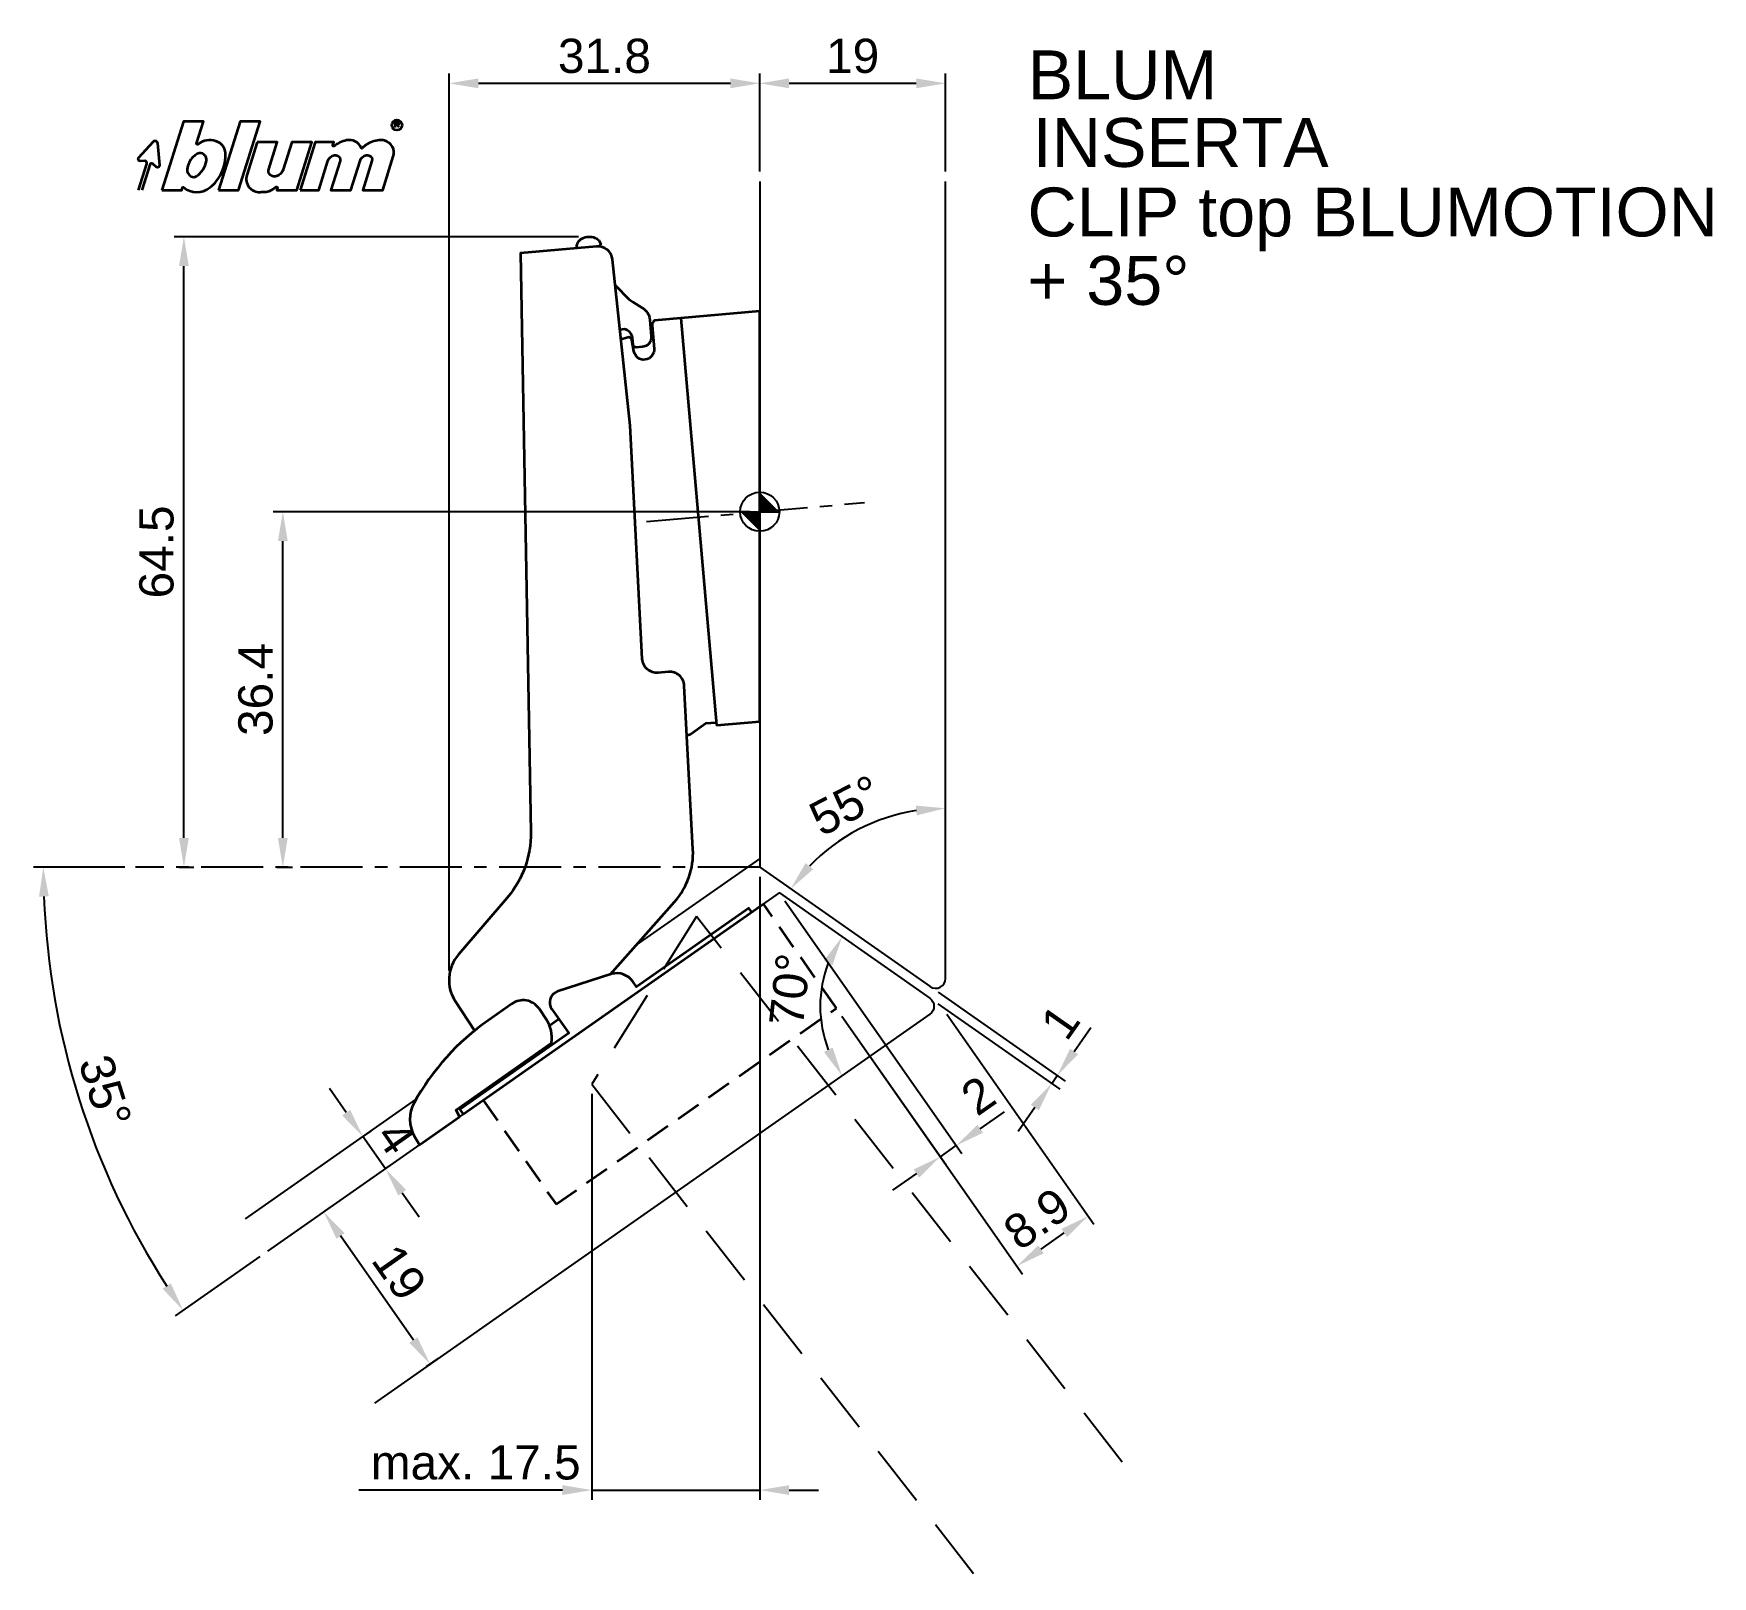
# Model space of a CAD drawing. Extents: x -74 to 97, y -109 to 49.
import ezdxf

# ---------------------------------------------------------------- set-up
doc = ezdxf.new("R2010")
doc.units = 0
doc.header["$PDMODE"] = 35
doc.header["$PDSIZE"] = 5
doc.linetypes.add('MITTE', pattern=[50.8, 31.75, -6.35, 6.35, -6.35])
doc.linetypes.add('STRICHLINIE', pattern=[19.05, 12.7, -6.35])
doc.layers.get('Defpoints').update_dxf_attribs({"linetype": 'CONTINUOUS'})
doc.layers.add('1', color=2, linetype='CONTINUOUS')
doc.layers.add('5', color=1, linetype='CONTINUOUS')
doc.layers.add('6', color=3, linetype='CONTINUOUS', lineweight=35)
doc.styles.add('Beschlag', font='ARIAL.TTF')
doc.dimstyles.new('Beschlag', dxfattribs={"dimtxt": 3.5, "dimasz": 3, "dimexe": 1, "dimexo": 1, "dimgap": 1, "dimtad": 1, "dimdec": 1, "dimdsep": 46, "dimtxsty": 'Beschlag', "dimcen": 2, "dimclrd": 256, "dimclre": 256, "dimclrt": 256, "dimadec": 1, "dimazin": 2, "dimtfac": 0.71, "dimtdec": 1, "dimtix": 1, "dimtmove": 2, "dimatfit": 0, "dimfxl": 0, "dimtolj": 1, "dimlwd": -1, "dimlwe": -1, "dimarcsym": 0})

# ---------------------------------------------------------------- blocks, each defined once
blk = doc.blocks.new('NullPunkt')
at = {"layer": '5'}
for points in [[(0, 2), (0, -2)], [(-2, 0), (2, 0)]]:
    blk.add_lwpolyline(points, dxfattribs=at)
blk.add_circle((0, 0), 2, dxfattribs=at)
for points in [[(0, 0), (-2, 0), (0, 2)], [(0, 0), (2, 0), (0, -2)]]:
    blk.add_solid(points, dxfattribs=at)
blk = doc.blocks.new('*D1')
at = {"layer": '1'}
for p, q in [((-1, 0), (-49.79, 0)), ((-48.79, -33.36), (-48.79, -3)), ((-49.4, -36.36), (-47.79, -36.36))]:
    blk.add_line(p, q, dxfattribs=at)
for points in [[(-49.29, -3), (-48.29, -3), (-48.79, 0)], [(-49.29, -33.36), (-48.29, -33.36), (-48.79, -36.36)]]:
    blk.add_solid(points, dxfattribs=at)
at = {"layer": 'Defpoints', "color": 0}
for p in [(-48.79, 0), (0, 0), (-50.4, -36.36)]:
    blk.add_point(p, dxfattribs=at)
at = {"layer": '1', "insert": (-51.57, -18.18), "char_height": 3.5, "attachment_point": 5, "rotation": 90, "style": 'Beschlag'}
blk.add_mtext('\\A1;36.4', dxfattribs=at)
blk = doc.blocks.new('*D2')
at = {"layer": '1'}
for p, q in [((-18.53, 28.13), (-59.91, 28.13)), ((-58.91, -33.36), (-58.91, 25.13)), ((-59.39, -36.36), (-57.91, -36.36))]:
    blk.add_line(p, q, dxfattribs=at)
for points in [[(-59.41, 25.13), (-58.41, 25.13), (-58.91, 28.13)], [(-59.41, -33.36), (-58.41, -33.36), (-58.91, -36.36)]]:
    blk.add_solid(points, dxfattribs=at)
at = {"layer": 'Defpoints', "color": 0}
for p in [(-58.91, 28.13), (-17.53, 28.13), (-60.39, -36.36)]:
    blk.add_point(p, dxfattribs=at)
at = {"layer": '1', "insert": (-61.7, -4.11), "char_height": 3.5, "attachment_point": 5, "rotation": 90, "style": 'Beschlag'}
blk.add_mtext('\\A1;64.5', dxfattribs=at)
blk = doc.blocks.new('*D3')
at = {"layer": '1'}
for p, q in [((-31.79, -46.91), (-31.79, 44.82)), ((0, 34.79), (0, 44.82)), ((-28.79, 43.82), (-3, 43.82))]:
    blk.add_line(p, q, dxfattribs=at)
for points in [[(-28.79, 44.32), (-28.79, 43.32), (-31.79, 43.82)], [(-3, 44.32), (-3, 43.32), (0, 43.82)]]:
    blk.add_solid(points, dxfattribs=at)
at = {"layer": 'Defpoints', "color": 0}
for p in [(0, 43.82), (0, 33.79), (-31.79, -47.91)]:
    blk.add_point(p, dxfattribs=at)
at = {"layer": '1', "insert": (-15.89, 46.61), "char_height": 3.5, "attachment_point": 5, "style": 'Beschlag'}
blk.add_mtext('\\A1;31.8', dxfattribs=at)
blk = doc.blocks.new('*D4')
at = {"layer": '1'}
for p, q in [((0, 34.79), (0, 44.82)), ((19, 34.79), (19, 44.82)), ((3, 43.82), (16, 43.82))]:
    blk.add_line(p, q, dxfattribs=at)
for points in [[(3, 44.32), (3, 43.32), (0, 43.82)], [(16, 44.32), (16, 43.32), (19, 43.82)]]:
    blk.add_solid(points, dxfattribs=at)
at = {"layer": 'Defpoints', "color": 0}
for p in [(19, 43.82), (0, 33.79), (19, 33.79)]:
    blk.add_point(p, dxfattribs=at)
at = {"layer": '1', "insert": (9.5, 46.61), "char_height": 3.5, "attachment_point": 5, "style": 'Beschlag'}
blk.add_mtext('\\A1;19', dxfattribs=at)
blk = doc.blocks.new('*D5')
at = {"layer": '1'}
for p, q in [((0, -37.36), (0, -101.07)), ((-17.19, -59.55), (-17.19, -101.07)), ((-20.19, -100.07), (-23.19, -100.07)), ((-17.19, -100.07), (0, -100.07)), ((3, -100.07), (6, -100.07))]:
    blk.add_line(p, q, dxfattribs=at)
for points in [[(-20.19, -99.57), (-20.19, -100.57), (-17.19, -100.07)], [(3, -99.57), (3, -100.57), (0, -100.07)]]:
    blk.add_solid(points, dxfattribs=at)
at = {"layer": 'Defpoints', "color": 0}
for p in [(0, -36.36), (-17.19, -58.55), (0, -100.07)]:
    blk.add_point(p, dxfattribs=at)
at = {"layer": '1', "insert": (-29.06, -97.26), "char_height": 3.5, "attachment_point": 5, "style": 'Beschlag'}
blk.add_mtext('\\A1;max. 17.5', dxfattribs=at)
blk = doc.blocks.new('*D6')
at = {"layer": '1'}
for p, q in [((2.57, -39.8), (20.67, -65.65)), ((8.4, -51.59), (19.05, -66.79)), ((22.56, -63.11), (25.02, -61.39)), ((18.47, -65.97), (20.1, -64.83)), ((16.02, -67.69), (13.56, -69.41))]:
    blk.add_line(p, q, dxfattribs=at)
for points in [[(22.27, -62.7), (22.84, -63.52), (20.1, -64.83)], [(15.73, -67.28), (16.3, -68.1), (18.47, -65.97)]]:
    blk.add_solid(points, dxfattribs=at)
at = {"layer": 'Defpoints', "color": 0}
for p in [(2, -38.98), (7.83, -50.77), (20.1, -64.83)]:
    blk.add_point(p, dxfattribs=at)
at = {"layer": '1', "insert": (22.34, -59.71), "char_height": 3.5, "attachment_point": 5, "rotation": 35, "style": 'Beschlag'}
blk.add_mtext('\\A1;2', dxfattribs=at)
blk = doc.blocks.new('*D7')
at = {"layer": '1'}
for p, q in [((19.14, -51.4), (34.18, -72.87)), ((8.4, -51.59), (26.88, -77.98)), ((28.77, -75.44), (31.14, -73.77))]:
    blk.add_line(p, q, dxfattribs=at)
for points in [[(30.86, -73.36), (31.43, -74.18), (33.6, -72.05)], [(28.48, -75.03), (29.05, -75.85), (26.31, -77.16)]]:
    blk.add_solid(points, dxfattribs=at)
at = {"layer": 'Defpoints', "color": 0}
for p in [(7.83, -50.77), (18.56, -50.58), (33.6, -72.05)]:
    blk.add_point(p, dxfattribs=at)
at = {"layer": '1', "insert": (28.36, -72.32), "char_height": 3.5, "attachment_point": 5, "rotation": 35, "style": 'Beschlag'}
blk.add_mtext('\\A1;8.9', dxfattribs=at)
blk = doc.blocks.new('*D8')
at = {"layer": '1'}
for p, q in [((-44.5, -71.54), (-43.8, -71.05)), ((-35.44, -84.73), (-42.89, -74.08)), ((-34.08, -87.44), (-32.9, -86.61))]:
    blk.add_line(p, q, dxfattribs=at)
for points in [[(-42.48, -73.79), (-43.3, -74.37), (-44.61, -71.62)], [(-35.03, -84.44), (-35.85, -85.01), (-33.72, -87.18)]]:
    blk.add_solid(points, dxfattribs=at)
at = {"layer": 'Defpoints', "color": 0}
for p in [(-45.32, -72.12), (-44.61, -71.62), (-34.9, -88.01)]:
    blk.add_point(p, dxfattribs=at)
at = {"layer": '1', "insert": (-36.88, -77.8), "char_height": 3.5, "attachment_point": 5, "rotation": 305, "style": 'Beschlag'}
blk.add_mtext('\\A1;19', dxfattribs=at)
blk = doc.blocks.new('*D9')
at = {"layer": '1'}
for p, q in [((-42.31, -61.46), (-44.03, -59.01)), ((-40.68, -63.98), (-39.77, -63.35)), ((-38.3, -67.2), (-40.59, -63.92)), ((-38.32, -67.21), (-37.48, -66.62)), ((-36.57, -69.65), (-34.85, -72.11))]:
    blk.add_line(p, q, dxfattribs=at)
for points in [[(-41.9, -61.18), (-42.72, -61.75), (-40.59, -63.92)], [(-36.17, -69.37), (-36.98, -69.94), (-38.3, -67.2)]]:
    blk.add_solid(points, dxfattribs=at)
at = {"layer": 'Defpoints', "color": 0}
for p in [(-41.5, -64.56), (-40.59, -63.92), (-39.14, -67.79)]:
    blk.add_point(p, dxfattribs=at)
at = {"layer": '1', "insert": (-37.19, -63.98), "char_height": 3.5, "attachment_point": 5, "rotation": 305, "style": 'Beschlag'}
blk.add_mtext('\\A1;4', dxfattribs=at)
blk = doc.blocks.new('*D10')
at = {"layer": '1'}
blk.add_arc((19, -49.66), 19.33, 98.8997, 136.1003, dxfattribs=at)
for points in [[(15.97, -30.06), (16.05, -31.06), (19, -30.33)], [(5.46, -36.57), (4.68, -35.94), (3.16, -38.57)]]:
    blk.add_solid(points, dxfattribs=at)
at = {"layer": 'Defpoints', "color": 0}
for p in [(19, 33.79), (12.92, -31.31), (0, -36.36), (19, -47.74), (17.43, -48.56)]:
    blk.add_point(p, dxfattribs=at)
at = {"layer": '1', "insert": (8.79, -30.05), "char_height": 3.5, "attachment_point": 5, "rotation": 27.5, "style": 'Beschlag'}
blk.add_mtext('\\A1;55°', dxfattribs=at)
blk = doc.blocks.new('*D11')
at = {"layer": '1'}
blk.add_arc((18.56, -50.58), 12.38, 158.9153, 201.0847, dxfattribs=at)
for points in [[(6.57, -45.89), (7.45, -46.36), (8.42, -43.48)], [(7.45, -54.8), (6.57, -55.27), (8.42, -57.68)]]:
    blk.add_solid(points, dxfattribs=at)
at = {"layer": 'Defpoints', "color": 0}
for p in [(2, -38.98), (17.39, -49.76), (17.39, -51.4), (6.44, -53.08), (-39.42, -91.18)]:
    blk.add_point(p, dxfattribs=at)
at = {"layer": '1', "insert": (3.09, -48.89), "char_height": 3.5, "attachment_point": 5, "rotation": 83.7732, "style": 'Beschlag'}
blk.add_mtext('\\A1;70°', dxfattribs=at)
blk = doc.blocks.new('*D12')
at = {"layer": '1'}
for p, q in [((-64.94, -36.36), (-74.29, -36.36)), ((-51.14, -76.19), (-59.81, -82.26))]:
    blk.add_line(p, q, dxfattribs=at)
blk.add_arc((5.75, -36.36), 79.03, 182.175, 212.825, dxfattribs=at)
for points in [[(-73.73, -39.37), (-72.73, -39.35), (-73.29, -36.36)], [(-60.25, -78.92), (-61.08, -79.48), (-58.99, -81.69)]]:
    blk.add_solid(points, dxfattribs=at)
at = {"layer": 'Defpoints', "color": 0}
for p in [(-63.94, -36.36), (0, -36.36), (2, -38.98), (-71.65, -52.34), (-50.32, -75.62)]:
    blk.add_point(p, dxfattribs=at)
at = {"layer": '1', "insert": (-66.97, -59.29), "char_height": 3.5, "attachment_point": 5, "rotation": 287.5, "style": 'Beschlag'}
blk.add_mtext('\\A1;35°', dxfattribs=at)
blk = doc.blocks.new('*D13')
at = {"layer": '1'}
for p, q in [((18.25, -49.13), (31.25, -58.24)), ((18.21, -50.33), (30.68, -59.06)), ((32.15, -55.21), (33.87, -52.75)), ((29.86, -58.49), (30.43, -57.67)), ((28.14, -60.94), (26.42, -63.4))]:
    blk.add_line(p, q, dxfattribs=at)
for points in [[(31.74, -54.92), (32.56, -55.5), (30.43, -57.67)], [(27.73, -60.66), (28.55, -61.23), (29.86, -58.49)]]:
    blk.add_solid(points, dxfattribs=at)
at = {"layer": 'Defpoints', "color": 0}
for p in [(17.39, -49.76), (17.43, -48.56), (30.43, -57.67)]:
    blk.add_point(p, dxfattribs=at)
at = {"layer": '1', "insert": (30.73, -52.18), "char_height": 3.5, "attachment_point": 5, "rotation": 55, "style": 'Beschlag'}
blk.add_mtext('\\A1;1', dxfattribs=at)
blk = doc.blocks.new('Logo_BLUM')
at = {"layer": '6', "color": 20, "linetype": 'Continuous'}
for points in [[(2.39, 0), (4.43, 0), (4.52, 0.26, -0.512391), (4.62, 0.29, 0.357881), (7.3, 0.25, 0.116336), (8.5, 1.76, 0.127435), (8.89, 3.85, 0.227045), (8.36, 4.79, 0.273775), (6.5, 4.93), (6.04, 4.67, -0.689828), (5.94, 4.76), (6.65, 7), (4.61, 7)], [(5.59, 3.39, 0.16703), (4.99, 2.14, 0.322673), (5.41, 1.39, 0.260102), (5.93, 1.42, 0.211929), (6.95, 3, 0.250706), (6.73, 3.62, 0.316796), (6.01, 3.72, 0.086595)], [(12.15, 4.9), (11.09, 1.53, 0.527578), (12.44, -0.2, -0.003338), (13.06, -0.17, 0.131781), (13.63, 0.02), (14.12, 0.32, -0.706223), (14.22, 0.24), (14.15, 0), (16.19, 0), (17.75, 4.9), (15.7, 4.9), (14.81, 2.11, -0.253672), (14.11, 1.42, -0.127823), (13.72, 1.42, -0.447747), (13.33, 2.15), (14.2, 4.9)], [(16.53, 0), (18.44, 0), (19.39, 3, -0.282196), (20.04, 3.56, -0.141376), (20.38, 3.52, -0.3938), (20.62, 2.99), (19.67, 0), (21.72, 0), (22.67, 3, -0.282189), (23.31, 3.56, -0.141385), (23.65, 3.52, -0.393792), (23.89, 2.99), (22.94, 0), (24.99, 0), (26.07, 3.42, 0.424526), (25.18, 5.07, 0.098115), (24.64, 5.11, 0.114777), (23.24, 4.6), (22.89, 4.28, -0.522588), (22.79, 4.31, 0.36711), (21.28, 5.09, 0.102012), (20, 4.5, -0.748324), (19.89, 4.58), (20, 4.9), (18.08, 4.9)]]:
    blk.add_lwpolyline(points, format="xyb", close=True, dxfattribs=at)
blk.add_lwpolyline([(8.18, 0), (10.23, 0), (12.45, 7), (10.4, 7)], close=True, dxfattribs=at)
for points in [[(26.26, 6.4), (26.26, 6.9), (26.52, 6.9, -0.975005), (26.53, 6.67, 0.014563), (26.45, 6.67), (26.26, 6.67), (26.45, 6.67), (26.52, 6.6), (26.57, 6.53), (26.62, 6.42)], [(0, 0), (0.86, 2.7, 0.480207), (0.67, 2.98), (0.19, 2.97, -0.689229), (0.05, 3.33), (1.49, 4.95, -0.685285), (1.94, 4.79), (2.15, 2.54, -0.636083), (1.84, 2.36), (1.47, 2.68, 0.560356), (1.16, 2.59), (0.34, 0)]]:
    blk.add_lwpolyline(points, format="xyb", dxfattribs=at)
blk.add_circle((26.44, 6.65), 0.527, dxfattribs=at)

msp = doc.modelspace()

# ---------------------------------------------------------------- linework, layer by layer
at = {"layer": '1'}
msp.add_line((-23.19, -100.07), (-41.02, -100.07), dxfattribs=at)
at = {"layer": '5', "linetype": 'MITTE', "ltscale": 0.2}
msp.add_line((-11.58, -1.01), (10.72, 0.94), dxfattribs=at)
at = {"layer": '5', "ltscale": 0.2}
for p, q in [((-12.64, -44.35), (0, -35.5)), ((-52.61, -72.34), (-35.18, -60.13))]:
    msp.add_line(p, q, dxfattribs=at)
at = {"layer": '5'}
for points in [[(0, 33.79), (0, -36.36), (17.43, -48.56, 0.606815), (19, -47.74), (19, 33.79)], [(-50.32, -75.62), (2, -38.98), (17.39, -49.76, -0.520568), (17.39, -51.4), (-39.42, -91.18)]]:
    msp.add_lwpolyline(points, format="xyb", dxfattribs=at)
at = {"layer": '5', "linetype": 'MITTE', "ltscale": 0.2}
msp.add_lwpolyline([(0, -36.36), (-63.86, -36.36)], dxfattribs=at)
at = {"layer": '5', "linetype": 'STRICHLINIE', "ltscale": 0.5}
msp.add_lwpolyline([(37.08, -97.21), (-6.47, -41.41), (-17.19, -58.55), (22.1, -108.9)], dxfattribs=at)
at = {"layer": '6'}
msp.add_line((-20.55, -51.9), (-21.5, -52.57), dxfattribs=at)
for points in [[(-18.72, 26.97), (-18.72, 26.97, -0.303347), (-18.18, 27.95, -0.210193), (-16.86, 28.03, -0.129425), (-16.48, 27.77), (-16.26, 27.37), (-16.42, 27.17), (-16.39, 27.14)], [(-15.31, -47.33), (-8.72, -39.9, 0.197097), (-6.84, -34.53), (-7.72, -17.8, 0.419505), (-9.33, -16.38), (-10.39, -16.47, -0.424475), (-12.02, -15.06), (-13.27, 8.82), (-15.06, 25.81, 0.409111), (-16.69, 27.14), (-24.48, 26.46), (-24.48, 26.46), (-23.43, -32.79, -0.183534), (-25.83, -39.48), (-30.83, -45.3, 0.334595), (-31.13, -50.11), (-29.17, -53.07)], [(-14.79, 23.19), (-13.4, 21.76), (-12.95, 21.45), (-12.03, 20.84, -0.255042), (-11.25, 19.64), (-11.1, 17.95, -0.413407), (-12.01, 16.87), (-12.64, 16.81, -0.414214), (-12.96, 17.08), (-13.03, 17.78, 0.354348), (-13.87, 18.66), (-14.3, 18.61)], [(-7.38, -22.86), (-7.09, -22.74), (-5.53, -21.64), (-4.5, -21.55), (-4.41, -21.84), (0, -21.45), (0, 20.51), (-10.77, 19.57), (-10.9, 19.41, 0.19878), (-11.02, 19.04), (-10.81, 16.68, -0.957144), (-12.87, 16.41), (-13.08, 17.58, 0.486213), (-13.51, 17.82), (-14.2, 17.63)], [(-0.82, -40.96), (-1.11, -40.55), (-12.61, -48.6), (-12.99, -48.06, 0.312987), (-15.13, -47.27), (-20.72, -49.08, 0.486363), (-21.27, -50.88), (-19.55, -53.34), (-19.55, -53.34), (-30.69, -61.14), (-30.34, -61.63), (0.37, -40.12)]]:
    msp.add_lwpolyline(points, format="xyb", dxfattribs=at)
msp.add_lwpolyline([(-4.41, -21.84), (-8.05, 19.81)], dxfattribs=at)
at = {"layer": '6', "linetype": 'STRICHLINIE', "ltscale": 0.2}
msp.add_lwpolyline([(-28.3, -60.2), (-20.84, -70.84), (7.83, -50.77), (0.37, -40.12)], dxfattribs=at)
at = {"layer": '6', "flags": 128}
msp.add_lwpolyline([(-22.58, -50.82, 0.414214), (-25.36, -50.33), (-27.8, -52.04, 0.114125), (-35.36, -60.45, 0.262579), (-35.33, -63.89), (-34.82, -64.76), (-30.73, -61.9), (-31.07, -61.16), (-21.32, -54.33, 0.191102), (-21.85, -51.89), (-22.58, -50.82)], format="xyb", dxfattribs=at)

# ---------------------------------------------------------------- block references
at = {"layer": '5', "rotation": 90}
msp.add_blockref('NullPunkt', (0, 0), dxfattribs=at)
at = {"layer": '6'}
msp.add_blockref('Logo_BLUM', (-63.56, 32.9), dxfattribs=at)

# ---------------------------------------------------------------- texts
at = {"layer": '1', "linetype": 'Continuous', "style": 'Beschlag'}
for s, p in [('BLUM', (27.4, 42.19)), ('CLIP top BLUMOTION', (27.38, 28.16)), ('+ 35%%D', (27.38, 21.16))]:
    msp.add_text(s, height=5, dxfattribs=at).set_placement(p)
at = {"layer": '1', "insert": (27.92, 40.27), "char_height": 5, "width": 110.7908, "attachment_point": 1, "style": 'Beschlag'}
msp.add_mtext('INSERTA', dxfattribs=at)

# ---------------------------------------------------------------- dimensions: what is measured, and where the dimension line sits
at = {"layer": '1'}
for base, p1, p2, angle, picture, middle in [((0, 43.82), (-31.79, -47.91), (0, 33.79), 180, '*D3', (-15.89, 46.61)), ((19, 43.82), (0, 33.79), (19, 33.79), 180, '*D4', (9.5, 46.61)), ((-58.91, 28.13), (-60.39, -36.36), (-17.53, 28.13), 90, '*D2', (-61.7, -4.11)), ((-48.79, 0), (-50.4, -36.36), (0, 0), 90, '*D1', (-51.57, -18.18)), ((33.6, -72.05), (7.83, -50.77), (18.56, -50.58), 35, '*D7', (28.36, -72.32)), ((-40.59, -63.92), (-39.14, -67.79), (-41.5, -64.56), 125, '*D9', (-37.19, -63.98)), ((-44.61, -71.62), (-34.9, -88.01), (-45.32, -72.12), 125, '*D8', (-36.88, -77.8))]:
    dim = msp.add_linear_dim(base=base, p1=p1, p2=p2, angle=angle, dimstyle='Beschlag', dxfattribs=at)
    dim.commit()
    dim.dimension.update_dxf_attribs({"geometry": picture, "text_midpoint": middle})
for base, line1, line2, picture, middle in [((12.92, -31.31), ((19, -47.74), (19, 33.79)), ((0, -36.36), (17.43, -48.56)), '*D10', (8.79, -30.05)), ((-71.65, -52.34), ((-50.32, -75.62), (2, -38.98)), ((0, -36.36), (-63.94, -36.36)), '*D12', (-66.97, -59.29))]:
    dim = msp.add_angular_dim_2l(base=base, line1=line1, line2=line2, dimstyle='Beschlag', dxfattribs=at)
    dim.commit()
    dim.dimension.update_dxf_attribs({"geometry": picture, "text_midpoint": middle})
dim = msp.add_linear_dim(base=(0, -100.07), p1=(-17.19, -58.55), p2=(0, -36.36), angle=180, text='max. 17.5', dimstyle='Beschlag', dxfattribs=at)
dim.commit()
dim.dimension.update_dxf_attribs({"geometry": '*D5', "text_midpoint": (-29.06, -97.26), "dimtype": 160})
dim = msp.add_angular_dim_2l(base=(6.44, -53.08), line1=((17.39, -51.4), (-39.42, -91.18)), line2=((2, -38.98), (17.39, -49.76)), dimstyle='Beschlag', dxfattribs=at)
dim.commit()
dim.dimension.update_dxf_attribs({"geometry": '*D11', "text_midpoint": (3.09, -48.89), "dimtype": 162})
for base, p1, p2, angle, picture, middle in [((20.1, -64.83), (7.83, -50.77), (2, -38.98), 35, '*D6', (22.34, -59.71)), ((30.43, -57.67), (17.39, -49.76), (17.43, -48.56), 55, '*D13', (30.73, -52.18))]:
    dim = msp.add_linear_dim(base=base, p1=p1, p2=p2, angle=angle, dimstyle='Beschlag', dxfattribs=at)
    dim.commit()
    dim.dimension.update_dxf_attribs({"geometry": picture, "text_midpoint": middle, "dimtype": 160})

doc.saveas('drawing.dxf')
